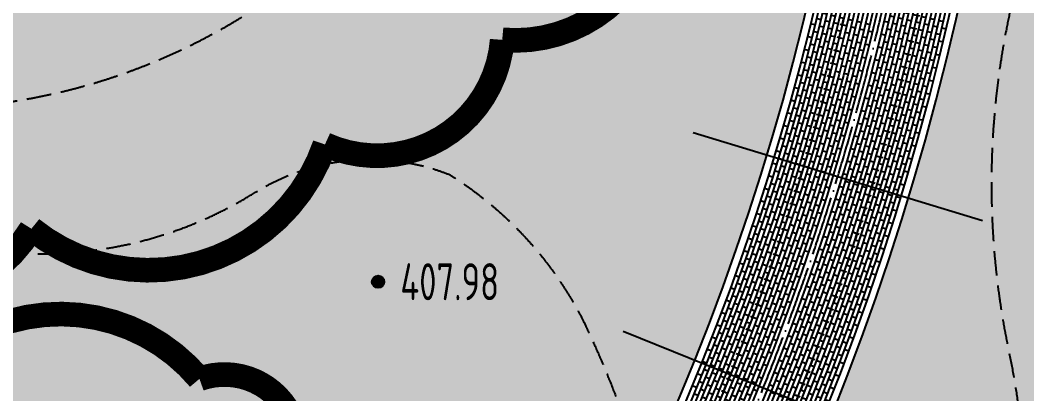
# Model space of a CAD drawing. Header units: millimetres. Extents: x 387826 to 388039216, y 3325062 to 3325368396.
# Drawn here: x 387732621 to 387753055, y 3324895504 to 3324903085 of the extents above; entities that cross this region are included whole.
import ezdxf
from ezdxf.enums import TextEntityAlignment as Align

# ---------------------------------------------------------------- set-up
doc = ezdxf.new("R2010")
doc.units = ezdxf.units.MM
doc.header["$LTSCALE"] = 1000
doc.header["$MEASUREMENT"] = 0
doc.linetypes.add('ACAD_ISO04W100', pattern=[30, 24, -3, 0, -3])
doc.linetypes.add('DASH', pattern=[0.35, 0.25, -0.1])
for name, color, linetype in [('0 Plan-Green C1', 60, 'DASH'), ('0 Plan-Green C2', 75, 'DASH'), ('0 Plan-Green Hatch', 76, 'Continuous'), ('0 Plan-Hatch 1', 8, 'Continuous'), ('0 Plan-Pavedivide', 15, 'Continuous'), ('0 Plan-Road 2', 40, 'Continuous'), ('0 Plan-Wall 1', 32, 'Continuous'), ('0-SITE', 7, 'Continuous'), ('000-Earth-MSCQ（不打印）$0$0-SITE', 7, 'Continuous'), ('000-Earth-MSCQ（不打印）$0$GCD', 251, 'Continuous'), ('000-古城墙保护(不打印)$0$0-文物遗址', 8, 'Continuous'), ('0NT-Center', 1, 'ACAD_ISO04W100')]:
    doc.layers.add(name, color=color, linetype=linetype)
doc.layers.add('0-调整', color=7, linetype='Continuous', plot=False)
doc.layers.add('0NT-辅助线（不打印）', color=157, linetype='Continuous', plot=False)
doc.styles.add('000-Earth-MSCQ（不打印）$0$HZ', font='gbenor.shx', dxfattribs={"width": 0.8, "bigfont": 'hztxt.shx'})
pattern_1 = [(90, (387910883.5935059, 3325096422.695915), (-798.2363799999999, 798.23638), [211.664528, -1384.80812]), (45, (387910883.5935059, 3325096422.695915), (-798.2369240652082, 798.2369240652083), [211.664528, -917.2129199999998]), (135, (387910883.5935059, 3325096422.695915), (-798.2369240652083, -798.2369240652082), [211.664528, -917.2129199999998])]

# ---------------------------------------------------------------- blocks, each defined once
blk = doc.blocks.new('GZF')
at = {"layer": '0 Plan-Hatch 1', "ltscale": 10}
for p, q in [((0, 630.0000009536743), (0, 540.0000004768372)), ((-135, 540.0000009536743), (-135, 450.0000004768372)), ((0, 450.0000009536743), (0, 360.0000004768372)), ((-135, 360.0000009536743), (-135, 270.0000004768372)), ((0, 270.0000009536743), (0, 180.0000004768372)), ((-135, 180.0000009536743), (-135, 90.00000047683716)), ((-135, 9.5367431640625e-07), (-135, -89.99999952316284)), ((0, 90.00000095367432), (0, 4.76837158203125e-07)), ((-135, -179.9999990463257), (-135, -269.9999995231628)), ((-135, -359.9999990463257), (-135, -449.9999995231628)), ((0, -269.9999990463257), (0, -359.9999995231628)), ((-135, -539.9999990463257), (-135, -629.9999995231628)), ((0, -449.9999990463257), (0, -539.9999995231628))]:
    blk.add_line(p, q, dxfattribs=at)
at = {"layer": '0NT-辅助线（不打印）', "ltscale": 10}
for p, q in [((0, 4.76837158203125e-07), (-135.0000000596046, 4.291534423828125e-06)), ((0, 44.99999952316284), (0, -45)), ((0, -89.99999904632568), (0, -179.9999995231628))]:
    blk.add_line(p, q, dxfattribs=at)
blk.add_circle((0, 9.5367431640625e-07), 9.101957738399506, dxfattribs=at)
blk = doc.blocks.new('2000')
at = {"layer": '0NT-辅助线（不打印）', "ltscale": 10}
blk.add_line((0, 3068.412932872772), (0, -3068.412932872772), dxfattribs=at)
blk = doc.blocks.new('000-Earth-MSCQ（不打印）$0$gc200')
h = blk.add_hatch(color=256)
edge = h.paths.add_edge_path()
edge.add_arc((0, -5.551115123125783e-17), 0.2500000000000001, 0, 360)
blk.add_circle((0, -5.551115123125783e-17), 0.2500000000000001)
blk = doc.blocks.new('000-古城墙保护(不打印)')
at = {"layer": '000-古城墙保护(不打印)$0$0-文物遗址', "ltscale": 2}
blk.add_open_spline([(387646899.8155807, 3324840662.603934), (387647849.9607149, 3324841535.409628), (387650145.3027255, 3324843292.36125), (387654950.2025678, 3324845513.25198), (387659367.7926607, 3324851011.138705), (387663389.8350258, 3324858187.882661), (387669242.3289561, 3324865381.960462), (387672427.8172132, 3324872866.707218), (387674609.2540131, 3324881390.606682), (387680663.3751831, 3324889791.733888), (387684860.6420305, 3324900745.097849), (387689232.4300385, 3324910992.722326), (387694325.6712301, 3324920483.46647), (387698148.521163, 3324928309.253953), (387704181.3697521, 3324939163.262283), (387705018.7730799, 3324950270.696156), (387712498.9580179, 3324957992.794462), (387715218.2473713, 3324965799.686612), (387720096.5908015, 3324968384.490991), (387725143.8900183, 3324975413.511773), (387727037.4112195, 3324976159.514064), (387729304.3074499, 3324976971.611911), (387731596.3178003, 3324980020.060601), (387734785.1976007, 3324983788.089304)], degree=3, knots=[24698.46369935245, 24698.46369935245, 24698.46369935245, 24698.46369935245, 28547.78922773191, 33300.36949613615, 40390.19973763682, 49093.72769327492, 58113.34272857198, 67998.38427460843, 73225.63694582375, 84378.33605128081, 98485.83122873971, 108342.3786954613, 117791.6906893334, 130756.2383913628, 136705.9672843929, 152646.9995846381, 166198.4240618358, 176287.1744813256, 180384.4602466323, 183701.6680936147, 187734.3654258164, 190209.1275445285, 191802.2969576465, 191802.2969576465, 191802.2969576465, 191802.2969576465], dxfattribs=at)
at = {"layer": '000-古城墙保护(不打印)$0$0-文物遗址'}
for points, knots in [([(387737197.1285747, 3324981403.415055), (387736096.0427806, 3324979854.623392), (387734994.9161226, 3324978305.774215), (387733477.5577232, 3324976159.452425), (387733057.9827518, 3324975564.681698), (387731801.6481757, 3324973778.453018), (387730967.2788861, 3324972585.078576), (387729892.9296446, 3324971034.148538), (387729648.4172458, 3324970680.198669), (387729160.3491914, 3324969971.545458), (387728916.7924557, 3324969616.845214), (387728187.6684797, 3324968551.577522), (387727703.6474695, 3324967839.843114), (387726258.6842515, 3324965699.60363), (387725304.8418364, 3324964266.062308), (387722479.0335895, 3324959942.345523), (387720642.7863438, 3324957029.07731), (387718565.0062456, 3324953562.089524), (387718258.3690078, 3324953045.846024), (387717344.9016046, 3324951493.459837), (387716744.5157421, 3324950453.661462), (387715929.4988618, 3324949012.45878), (387715706.7998487, 3324948615.5142), (387715042.9016787, 3324947422.379854), (387714605.9012473, 3324946623.888694), (387713743.8217769, 3324945020.483297), (387713318.7405089, 3324944215.591985), (387712060.6000639, 3324941791.922987), (387711244.6442383, 3324940164.150267), (387708859.0139924, 3324935249.417005), (387707351.5765786, 3324931931.041672), (387705649.0821437, 3324927975.16632), (387705389.7021271, 3324927366.404742), (387704936.1741744, 3324926291.721795), (387704741.1506999, 3324925826.179573), (387704418.5123076, 3324925050.517639), (387704290.2414992, 3324924740.67449), (387704049.4087902, 3324924156.238155), (387703936.7372431, 3324923881.690023), (387703588.9594018, 3324923030.849317), (387703355.1671539, 3324922454.038587), (387702657.6515939, 3324920722.135781), (387702197.7893851, 3324919565.573121), (387700732.057672, 3324915862.894021), (387699733.2402807, 3324913314.916289), (387697682.8976924, 3324908245.691806), (387696631.3727324, 3324905724.445703), (387695385.8999711, 3324902935.86764), (387695252.6487555, 3324902639.882738), (387695042.0861625, 3324902176.097783), (387694965.4017933, 3324902008.003693), (387694811.416937, 3324901672.097452), (387694734.1191186, 3324901504.28469), (387694501.330532, 3324901001.257626), (387694344.9446319, 3324900666.454545), (387693872.3747299, 3324899663.611354), (387693552.7785212, 3324898997.1373), (387692581.6878713, 3324897003.348752), (387691917.8913274, 3324895681.667883), (387689691.0672321, 3324891350.986928), (387688073.6011322, 3324888366.761915), (387684790.6326197, 3324882419.062478), (387683125.1304827, 3324879455.588455), (387681241.4699884, 3324876053.47428), (387681004.4719652, 3324875624.499768), (387680615.9174366, 3324874919.189661), (387680464.0502294, 3324874643.010059), (387680143.3686507, 3324874058.588551), (387679974.6257988, 3324873750.313607), (387679637.7624104, 3324873133.472393), (387679469.6391446, 3324872824.905679), (387678966.1256262, 3324871898.803033), (387678631.591652, 3324871280.864596), (387677630.8628182, 3324869425.725761), (387676967.5410358, 3324868187.201847), (387674984.6522201, 3324864468.627708), (387673672.1615222, 3324861985.575195), (387670088.9604058, 3324855224.444933), (387667813.6277949, 3324850950.53183), (387665264.2276769, 3324846340.527356), (387665057.0287449, 3324845967.096959), (387664433.7340483, 3324844847.74894), (387664015.9403817, 3324844102.774489), (387663432.2971889, 3324843070.481988), (387663268.6519265, 3324842781.949813), (387662833.5749711, 3324842017.360954), (387662561.4328105, 3324841541.694526), (387662178.4184651, 3324840876.126625), (387662068.5575572, 3324840685.672148), (387661848.4548826, 3324840304.962278), (387661738.2155733, 3324840114.706697), (387661406.983139, 3324839544.211227), (387661185.4755068, 3324839164.24261), (387660519.2898974, 3324838025.207472), (387660072.9491917, 3324837267.011679), (387659161.3501892, 3324835723.708179), (387658696.0040777, 3324834938.644979), (387658230.5838907, 3324834153.577537)], [0, 0, 0, 0, 5702.245479939245, 5702.245479939245, 7885.781478183323, 7885.781478183323, 12252.85347467148, 12252.85347467148, 13542.57060277555, 13542.57060277555, 14832.28773087962, 14832.28773087962, 17411.72198708776, 17411.72198708776, 22570.59049950404, 22570.59049950404, 32888.32752433659, 32888.32752433659, 34688.62051796382, 34688.62051796382, 38289.20650521827, 38289.20650521827, 39654.30530144276, 39654.30530144276, 42384.50289389175, 42384.50289389175, 45114.70048634074, 45114.70048634074, 50575.09567123871, 50575.09567123871, 61495.88604103465, 61495.88604103465, 63478.34665138404, 63478.34665138404, 64990.43751087733, 64990.43751087733, 65995.03634065215, 65995.03634065215, 66884.06714237704, 66884.06714237704, 68748.62421062514, 68748.62421062514, 72477.73834712135, 72477.73834712135, 80682.19936863326, 80682.19936863326, 88886.66039014516, 88886.66039014516, 89862.41942877932, 89862.41942877932, 90417.86075234684, 90417.86075234684, 90973.30207591435, 90973.30207591435, 92084.18472304937, 92084.18472304937, 94305.95001731942, 94305.95001731942, 98749.48060585953, 98749.48060585953, 108930.3375710443, 108930.3375710443, 119111.1945362291, 119111.1945362291, 120579.3181833468, 120579.3181833468, 121523.5538401964, 121523.5538401964, 122576.4952181892, 122576.4952181892, 123629.436596182, 123629.436596182, 125735.3193521676, 125735.3193521676, 129947.0848641388, 129947.0848641388, 138370.6158880811, 138370.6158880811, 152903.0841010717, 152903.0841010717, 154185.1334196633, 154185.1334196633, 156749.2320568466, 156749.2320568466, 157744.9728730399, 157744.9728730399, 159389.9369822803, 159389.9369822803, 160049.8649448918, 160049.8649448918, 160709.7929075034, 160709.7929075034, 162029.6488327265, 162029.6488327265, 164669.3606831728, 164669.3606831728, 167406.946974139, 167406.946974139, 167406.946974139, 167406.946974139]), ([(387737262.330511, 3324981357.060902), (387734721.0161395, 3324977782.437986), (387726546.6739347, 3324966284.372334), (387714433.9447264, 3324947503.892808), (387703783.5358794, 3324924094.444627), (387694663.0818708, 3324899201.65144), (387678914.9642586, 3324872463.379442), (387667385.2491224, 3324849444.440826), (387659620.0887402, 3324836340.50948), (387658299.3995878, 3324834112.780479)], [0, 0, 0, 0, 13160.82587816235, 42332.863815025, 66846.07850587695, 90167.89617001449, 121717.6302068458, 159638.727540277, 167406.9472222461, 167406.9472222461, 167406.9472222461, 167406.9472222461])]:
    blk.add_open_spline(points, degree=3, knots=knots, dxfattribs=at)
blk = doc.blocks.new('000-Earth-MSCQ（不打印）')
at = {"layer": '000-Earth-MSCQ（不打印）$0$0-SITE', "ltscale": 10}
blk.add_blockref('000-古城墙保护(不打印)', (0, 0), dxfattribs=at)
at = {"layer": '000-Earth-MSCQ（不打印）$0$GCD', "linetype": 'Continuous'}
ref = blk.add_blockref('000-Earth-MSCQ（不打印）$0$gc200', (387739888.1, 3324897778.1), dxfattribs=dict(at, xscale=500, yscale=500, zscale=500))
ref.add_attrib('height', '407.98', dxfattribs={"linetype": 'Continuous', "height": 750, "style": '000-Earth-MSCQ（不打印）$0$HZ', "width": 0.8}).set_placement((387740338.1, 3324897778.1), align=Align.MIDDLE_LEFT)

msp = doc.modelspace()

# ---------------------------------------------------------------- hatches: boundary and pattern name
at = {"layer": '0 Plan-Green Hatch', "ltscale": 10}
h = msp.add_hatch(dxfattribs=at)
h.set_pattern_fill('GRASS', color=256, scale=400, double=1)
h.set_pattern_definition(pattern_1)
edge = h.paths.add_edge_path()
edge.add_line((387622439.0599667, 3324854050.936299), (387623173.6833379, 3324853939.656582))
edge.add_line((387623173.6833379, 3324853939.656582), (387635096.1587876, 3324877614.537973))
edge.add_line((387635096.1587876, 3324877614.537973), (387637326.4545873, 3324880090.89868))
edge.add_line((387637326.4545873, 3324880090.89868), (387648092.625536, 3324901769.250156))
edge.add_line((387648092.625536, 3324901769.250156), (387653675.5063087, 3324913098.933503))
edge.add_line((387653675.5063087, 3324913098.933503), (387659029.9602896, 3324926312.71594))
edge.add_line((387659029.9602896, 3324926312.71594), (387666293.4541628, 3324933025.957657))
edge.add_line((387666293.4541628, 3324933025.957657), (387674562.7421811, 3324955273.126987))
edge.add_line((387674562.7421811, 3324955273.126987), (387674698.8546848, 3324955833.61237))
edge.add_line((387674698.8546848, 3324955833.61237), (387679274.3591145, 3324966056.084505))
edge.add_line((387679274.3591145, 3324966056.084505), (387692670.727551, 3324988471.826824))
edge.add_line((387692670.727551, 3324988471.826824), (387687672.3361686, 3324991569.787791))
edge.add_line((387687672.3361686, 3324991569.787791), (387699107.2769016, 3325013209.461398))
edge.add_line((387699107.2769016, 3325013209.461398), (387703730.9022322, 3325018962.653418))
edge.add_line((387703730.9022322, 3325018962.653418), (387707660.8433574, 3325021085.874216))
edge.add_line((387707660.8433574, 3325021085.874216), (387708978.7375107, 3325021533.479846))
edge.add_line((387708978.7375107, 3325021533.479846), (387713125.3676936, 3325024321.017564))
edge.add_line((387713125.3676936, 3325024321.017564), (387719878.4443215, 3325030249.513507))
edge.add_line((387719878.4443215, 3325030249.513507), (387727149.4825557, 3325038560.592924))
edge.add_line((387727149.4825557, 3325038560.592924), (387731947.0142126, 3325045521.987648))
edge.add_line((387731947.0142126, 3325045521.987648), (387732792.6573083, 3325048405.001884))
edge.add_line((387732792.6573083, 3325048405.001884), (387736658.1743807, 3325052379.78923))
edge.add_line((387736658.1743807, 3325052379.78923), (387738724.4244739, 3325053061.984234))
edge.add_line((387738724.4244739, 3325053061.984234), (387755596.1018205, 3325073700.059758))
edge.add_line((387755596.1018205, 3325073700.059758), (387757359.0947688, 3325075809.7136))
edge.add_line((387757359.0947688, 3325075809.7136), (387765030.6402072, 3325091176.180011))
edge.add_line((387765030.6402072, 3325091176.180011), (387763567.2492012, 3325091306.558766))
edge.add_line((387763567.2492012, 3325091306.558766), (387764643.4762778, 3325092870.663066))
edge.add_line((387764643.4762778, 3325092870.663066), (387763677.4327329, 3325093513.918848))
edge.add_line((387763677.4327329, 3325093513.918848), (387760351.9995351, 3325088519.772871))
edge.add_line((387760351.9995351, 3325088519.772871), (387757854.926546, 3325090182.48947))
edge.add_line((387757854.926546, 3325090182.48947), (387746044.347819, 3325072445.325399))
edge.add_arc((387645329.0706022, 3325139508.228231), 121000.0000046023, 309.74241311210085, 326.34169422267865, ccw=False)
edge.add_arc((387645329.2748908, 3325139507.932482), 120999.6419855282, 304.961169591263, 309.74242826514626, ccw=False)
edge.add_arc((387763683.9662794, 3324966246.727285), 88844.09917226598, 123.4868483728974, 149.7895362449835)
edge.add_arc((387680669.4993267, 3325002504.157055), 10499.99999996763, -109.5936893519368, 53.55920835511489, ccw=False)
edge.add_line((387677148.3473426, 3324992612.165916), (387673651.3536385, 3324985981.462848))
edge.add_line((387673651.3536385, 3324985981.462848), (387646879.8653454, 3324935219.63581))
edge.add_arc((387620344.1212687, 3324949214.430786), 30000.00000171048, 286.5819363186826, 332.19309994883685, ccw=False)
edge.add_arc((387637327.6832241, 3324892178.531931), 29510.79847056292, 106.5819363209107, 159.4825744767803)
edge.add_line((387609688.883474, 3324902521.837725), (387600522.3601472, 3324902521.837726))
edge.add_arc((387629038.2827542, 3324896341.687208), 29177.93862749183, 167.771613600219, 206.6177727609841)
edge.add_line((387602952.7591405, 3324883268.907842), (387599368.7798252, 3324882693.003032))
edge.add_arc((387581780.5333471, 3324878865.002812), 17999.99999596056, -22.8216057335012, 12.27867238597372, ccw=False)
edge.add_line((387598371.4385754, 3324871883.465477), (387617732.5046101, 3324862101.924585))
edge.add_line((387617732.5046101, 3324862101.924585), (387620049.8063839, 3324854469.025551))
edge.add_line((387620049.8063839, 3324854469.025551), (387622439.0599667, 3324854050.936299))
h = msp.add_hatch(dxfattribs=at)
h.set_pattern_fill('GRASS', color=256, scale=400, double=1)
h.set_pattern_definition(pattern_1)
edge = h.paths.add_edge_path()
edge.add_arc((387840038.5234647, 3324935119.458438), 91500.00000411335, 156.4579151047998, 188.1297494474422)
edge.add_arc((387699465.5716684, 3324915038.491694), 50500.00000310002, -50.13602028377028, 8.129749447027223, ccw=False)
edge.add_arc((387721258.4567825, 3324888941.170785), 16499.99999966729, 240.0784554861272, 309.86397971530346, ccw=False)
edge.add_arc((387703688.2609555, 3324858412.23413), 18723.96563009923, 60.07845548631974, 79.10547615602194)
edge.add_arc((387705049.3309466, 3324858201.848883), 18723.96562107236, 83.3207955030254, 134.5558435626539)
edge.add_arc((387711854.8343424, 3324851201.61362), 28486.93864295507, 134.4311089194858, 172.1408235425785)
edge.add_arc((387711706.683251, 3324850381.290263), 28464.53676275132, 170.4641020136959, 199.1369244882563)
edge.add_arc((387669563.2355466, 3324843477.829796), 15443.97045813427, 331.9553121975997, 350.95489145949944, ccw=False)
edge.add_line((387683193.7929136, 3324836216.691499), (387675090.4239818, 3324823431.947542))
edge.add_line((387675090.4239818, 3324823431.947542), (387663784.2623623, 3324830598.144934))
edge.add_line((387663784.2623623, 3324830598.144934), (387672998.4584864, 3324848981.692798))
edge.add_line((387672998.4584864, 3324848981.692798), (387680524.2203788, 3324864605.262346))
edge.add_line((387680524.2203788, 3324864605.262346), (387687306.9526224, 3324878385.749562))
edge.add_line((387687306.9526224, 3324878385.749562), (387691319.5148339, 3324885026.904373))
edge.add_line((387691319.5148339, 3324885026.904373), (387696418.8773469, 3324893466.812367))
edge.add_line((387696418.8773469, 3324893466.812367), (387701724.0635336, 3324904562.441676))
edge.add_line((387701724.0635336, 3324904562.441676), (387705312.0802183, 3324912235.13137))
edge.add_line((387705312.0802183, 3324912235.13137), (387707630.6118227, 3324917818.980739))
edge.add_line((387707630.6118227, 3324917818.980739), (387710598.4634087, 3324924966.623744))
edge.add_line((387710598.4634087, 3324924966.623744), (387713321.0018278, 3324931523.465325))
edge.add_line((387713321.0018278, 3324931523.465325), (387715698.4499269, 3324937249.206583))
edge.add_line((387715698.4499269, 3324937249.206583), (387717023.6757951, 3324940440.822179))
edge.add_line((387717023.6757951, 3324940440.822179), (387723132.5387145, 3324950428.986609))
edge.add_line((387723132.5387145, 3324950428.986609), (387732014.7082485, 3324964951.586145))
edge.add_line((387732014.7082485, 3324964951.586145), (387740285.6465517, 3324978474.805254))
edge.add_line((387740285.6465517, 3324978474.805254), (387743109.7462746, 3324982741.461941))
edge.add_line((387743109.7462746, 3324982741.461941), (387756154.3486463, 3324971666.622703))
h = msp.add_hatch(dxfattribs=at)
h.set_pattern_fill('GRASS', color=256, scale=400, double=1)
h.set_pattern_definition(pattern_1)
edge = h.paths.add_edge_path()
edge.add_line((387682531.9229493, 3324819792.743382), (387689452.9832063, 3324822547.713953))
edge.add_line((387689452.9832063, 3324822547.713953), (387695138.1985209, 3324824969.769745))
edge.add_line((387695138.1985209, 3324824969.769745), (387698698.7044291, 3324826561.574389))
edge.add_line((387698698.7044291, 3324826561.574389), (387705276.2498888, 3324829658.304244))
edge.add_line((387705276.2498888, 3324829658.304244), (387710882.8390135, 3324832462.406137))
edge.add_line((387710882.8390135, 3324832462.406137), (387714650.3126289, 3324834434.449856))
edge.add_line((387714650.3126289, 3324834434.449856), (387719679.7795439, 3324837180.355547))
edge.add_line((387719679.7795439, 3324837180.355547), (387725719.4311197, 3324840654.537024))
edge.add_line((387725719.4311197, 3324840654.537024), (387730551.9630077, 3324843578.580258))
edge.add_line((387730551.9630077, 3324843578.580258), (387737454.4123996, 3324847987.43173))
edge.add_line((387737454.4123996, 3324847987.43173), (387740396.5964426, 3324849953.112617))
edge.add_line((387740396.5964426, 3324849953.112617), (387747023.2478004, 3324854578.476107))
edge.add_line((387747023.2478004, 3324854578.476107), (387758546.2336847, 3324863318.794779))
edge.add_line((387758546.2336847, 3324863318.794779), (387758546.2336847, 3324871791.598949))
edge.add_line((387758546.2336847, 3324871791.598949), (387766608.4358584, 3324878765.292309))
edge.add_line((387766608.4358584, 3324878765.292309), (387766053.2408546, 3324879407.146508))
edge.add_line((387766053.2408546, 3324879407.146508), (387771997.8986003, 3324884549.193228))
edge.add_line((387771997.8986003, 3324884549.193228), (387772553.0936036, 3324883907.339029))
edge.add_line((387772553.0936036, 3324883907.339029), (387772946.2336847, 3324884247.399761))
edge.add_line((387772946.2336847, 3324884247.399761), (387772946.2336847, 3324892223.607093))
edge.add_line((387772946.2336847, 3324892223.607093), (387756515.9619979, 3324892223.607093))
edge.add_line((387756515.9619979, 3324892223.607093), (387756515.961998, 3324901223.607093))
edge.add_line((387756515.961998, 3324901223.607093), (387758216.5309084, 3324901223.607091))
edge.add_line((387758216.5309084, 3324901223.607091), (387758215.961998, 3324904223.607093))
edge.add_line((387758215.961998, 3324904223.607093), (387757665.9678574, 3324904223.607093))
edge.add_line((387757665.9678574, 3324904223.607093), (387757665.9678574, 3324911073.607093))
edge.add_line((387757665.9678574, 3324911073.607093), (387766915.961998, 3324911073.607093))
edge.add_line((387766915.961998, 3324911073.607093), (387766915.961998, 3324904223.607093))
edge.add_line((387766915.961998, 3324904223.607093), (387765065.9619981, 3324904223.607093))
edge.add_line((387765065.9619981, 3324904223.607093), (387765065.9619981, 3324901223.607093))
edge.add_line((387765065.9619981, 3324901223.607093), (387768065.961998, 3324901223.607093))
edge.add_line((387768065.961998, 3324901223.607093), (387768065.961998, 3324895523.607093))
edge.add_line((387768065.961998, 3324895523.607093), (387772946.2336847, 3324895523.607092))
edge.add_line((387772946.2336847, 3324895523.607092), (387772946.2336847, 3324914010.667485))
edge.add_arc((387767037.9046711, 3324905177.80358), 10626.75098531642, 56.22131759937778, 103.2071422155415)
edge.add_arc((387762901.5421501, 3324920638.641783), 5392.925771493214, 220.3326845520224, 288.46913314693074, ccw=False)
edge.add_arc((387762687.6886906, 3324920624.583845), 5222.368197515867, 173.1830321235247, 221.7337936850347, ccw=False)
edge.add_line((387757502.2405485, 3324921244.468637), (387757632.7390357, 3324923352.788814))
edge.add_line((387757632.7390357, 3324923352.788814), (387757502.2405485, 3324925633.320515))
edge.add_arc((387753134.379736, 3324925111.172685), 4398.959699022897, 6.816967887569507, 46.28139355814159)
edge.add_line((387756174.5762423, 3324928290.488907), (387755057.1051541, 3324929276.127875))
edge.add_arc((387753461.9671991, 3324926388.954977), 3298.519734662517, 61.07973084081338, 121.5367589442542)
edge.add_line((387751736.6913583, 3324929200.299088), (387752748.4456902, 3324919853.607094))
edge.add_arc((387699465.5716705, 3324915038.491693), 53500.00000114058, -50.13602028513992, 5.163731182208892, ccw=False)
edge.add_arc((387721258.4567842, 3324888941.170766), 19499.99998385664, 240.0784554536076, 309.8639797475181, ccw=False)
edge.add_arc((387703688.2609708, 3324858412.234164), 15723.96559284523, 60.07845547272236, 78.70311574405002)
edge.add_arc((387705049.3309458, 3324858201.848884), 15723.96561972051, 83.72315599197182, 134.55584351953)
edge.add_arc((387711854.9059345, 3324851201.591338), 25487.01260980493, 134.4165066227745, 172.1407988371757)
edge.add_arc((387711728.837938, 3324850386.004377), 25487.01268535855, 170.285472902069, 199.1312741587151)
edge.add_arc((387674029.2089379, 3324841599.5669), 13627.15629226541, -30.855052572730813, 1.822912498285973, ccw=False)
edge.add_line((387685727.6797975, 3324834610.635068), (387677624.3108655, 3324821825.891111))
edge.add_line((387677624.3108655, 3324821825.891111), (387682531.9229493, 3324819792.743382))

# ---------------------------------------------------------------- linework, layer by layer
at = {"layer": '0 Plan-Green C1', "ltscale": 2, "flags": 128}
for points in [[(387722707.6307463, 3324896956.768739, -0.3283207440637497), (387729647.67001, 3324901322.691416, 0.172073227140247), (387737716.3204192, 3324903537.354655, -0.1600609204091402), (387742872.1488975, 3324905082.997331, 0.4878061314547447), (387747465.524012, 3324910656.676651, 0.0110577866435655), (387745850.8512625, 3324917239.720219, -3.640186760127286)], [(387752715.631605, 3324903270.420358, 0.1060291366540619), (387752685.7899142, 3324896384.857572, -0.1270424704745993), (387752313.4018489, 3324888259.100942, -0.0888623252351811), (387748213.8633372, 3324880302.951134, -0.005311600329702372), (387745069.2544568, 3324875703.212281, -0.1403507568421989), (387737334.7912765, 3324870011.636536, 0.1188528995112644), (387733088.6890844, 3324867759.957395, -0.2230169062722752), (387728090.6934586, 3324865952.563307, 0.2632911229389896), (387722903.6314864, 3324864344.06474, 0.1897679360968149), (387721537.2817941, 3324858847.020805, 4.617619611754606)]]:
    msp.add_lwpolyline(points, format="xyb", dxfattribs=at)
at = {"layer": '0 Plan-Green C2', "ltscale": 2, "flags": 128}
msp.add_lwpolyline([(387713366.4953073, 3324882384.628932, -0.3731861670915288), (387718373.1876697, 3324887000.157481, 0.3693559661053687), (387727189.4439011, 3324895018.49443, -0.4238561900452953), (387731759.0909927, 3324898448.291407, 0.1809871007547583), (387737397.3378927, 3324899592.128819, -0.237850138659061), (387741336.2555465, 3324899952.476821, -0.1386852611517327), (387744080.9683688, 3324896924.884844, -0.04733040381361019), (387745258.3628126, 3324893748.346566, 1.956157017771526)], format="xyb", dxfattribs=at)
at = {"layer": '0 Plan-Hatch 1', "ltscale": 10}
for points in [[(387685300.4594688, 3324854872.164409, -0.1660622221389862), (387693093.5088177, 3324870349.069067, -0.226374920655355), (387706967.6822242, 3324875137.219603, -0.08238997907277662), (387712190.0656607, 3324873184.372808, 0.3142702313048686), (387732911.2400792, 3324874986.779309, 0.2598551555088094), (387751121.1817011, 3324922417.539898, 0.2598551555088094)], [(387685389.6119416, 3324854859.84221, -0.166062222136576), (387693156.4967377, 3324870284.784373, -0.2263262745630819), (387706954.4230804, 3324875048.14609, -0.08232890779400234), (387712145.170459, 3324873106.370111, 0.314270231311119), (387732968.9272131, 3324874917.698237, 0.2598551555069973), (387751210.2772343, 3324922430.267271, 0.2598551555069973)], [(387685478.7644145, 3324854847.520011, -0.1660622221340332), (387693219.4846576, 3324870220.499678, -0.226279761714613), (387706941.3334218, 3324874959.052809, -0.08226463158398399), (387712100.2745109, 3324873028.367842, 0.3142702313096479), (387733026.6143409, 3324874848.617159, 0.2598551555075468), (387751299.3727676, 3324922442.994644, 0.2598551555075468)], [(387685567.9168873, 3324854835.197812, -0.1660622221315899), (387693282.4725776, 3324870156.214983, -0.2262287822268889), (387706927.9925835, 3324874869.987315, -0.08220343902441529), (387712055.3780925, 3324872950.365845, 0.3142702313088663), (387733084.3014616, 3324874779.536076, 0.2598551555093095), (387751388.4683003, 3324922455.722017, 0.2598551555093095)], [(387685657.0693602, 3324854822.875613, -0.1660622221290128), (387693345.4604974, 3324870091.930289, -0.2261761070340615), (387706914.5798666, 3324874780.929254, -0.08214266605841077), (387712010.4812794, 3324872872.364074, 0.3142702313016089), (387733141.9885745, 3324874710.454986, 0.2598551555100547), (387751477.5638332, 3324922468.44939, 0.2598551555100547)], [(387685746.2218331, 3324854810.553414, -0.1660622221265357), (387693408.4484174, 3324870027.645594, -0.2261144468637688), (387706900.6396655, 3324874691.929775, -0.08208926459974072), (387711965.5846853, 3324872794.362178, 0.3142702312949118), (387733199.67568, 3324874641.373889, 0.2598551555114296), (387751566.6593659, 3324922481.176764, 0.2598551555114296)], [(387685835.3743059, 3324854798.231215, -0.1660622221239236), (387693471.4363373, 3324869963.360899, -0.2260492997324109), (387706886.5241544, 3324874602.948998, -0.08203796820272602), (387711920.688523, 3324872716.360033, 0.3142702312936486), (387733257.3627791, 3324874572.292788, 0.2598551555120723), (387751655.7548988, 3324922493.904137, 0.2598551555120723)], [(387685924.5267788, 3324854785.909017, -0.1660622221214119), (387693534.4242573, 3324869899.076205, -0.22599028574069), (387706872.8339578, 3324874513.919581, -0.0819795611643423), (387711875.7922884, 3324872638.35793, 0.3142702312905535), (387733315.0498716, 3324874503.211681, 0.2598551555131278), (387751744.8504316, 3324922506.63151, 0.2598551555131278)], [(387686013.6792516, 3324854773.586818, -0.1660622221187642), (387693597.4121771, 3324869834.79151, -0.2259296513838682), (387706859.084258, 3324874424.89594, -0.08192142810001819), (387711830.8960527, 3324872560.355827, 0.3142702312857109), (387733372.7369578, 3324874434.130569, 0.2598551555137477), (387751833.9459646, 3324922519.358883, 0.2598551555137477)], [(387686102.8317245, 3324854761.264619, -0.1660622221162173), (387693660.4000971, 3324869770.506815, -0.2258783062682864), (387706845.9464911, 3324874335.803207, -0.08185311650643774), (387711785.9990612, 3324872482.354159, 0.3142702312778864), (387733430.4240359, 3324874365.049449, 0.2598551555122123), (387751923.0414973, 3324922532.086256, 0.2598551555122123)], [(387686191.9841973, 3324854748.94242, -0.166062222113533), (387693723.388017, 3324869706.222121, -0.2258065166041967), (387706831.5957884, 3324874246.844697, -0.0818030246949446), (387711741.1028144, 3324872404.352063, 0.314270231284083), (387733488.1111076, 3324874295.968325, 0.2598551555099042), (387752012.1370302, 3324922544.813629, 0.2598551555099042)], [(387686281.1366702, 3324854736.620221, -0.1660622221109501), (387693786.375937, 3324869641.937426, -0.2257439587302333), (387706817.8548122, 3324874157.817317, -0.0817427786010123), (387711696.2065558, 3324872326.349974, 0.3142702312845333), (387733545.798173, 3324874226.887196, 0.2598551555081848), (387752101.2325631, 3324922557.541002, 0.2598551555081848)], [(387686370.289143, 3324854724.298022, -0.1660622221082287), (387693849.3638569, 3324869577.652731, -0.2256884380966669), (387706804.58173, 3324874068.7372, -0.08167444041347335), (387711651.3096876, 3324872248.348235, 0.3142702312880693), (387733603.4852307, 3324874157.806059, 0.2598551555052855), (387752190.3280962, 3324922570.268375, 0.2598551555052855)], [(387749695.653177, 3324922213.901923, -0.2598551555050522), (387731988.2478635, 3324876092.07808, -0.3142702312785083), (387712908.3158239, 3324874432.458025, 0.08304978616469165), (387707191.1127868, 3324876561.463599, 0.2271286997003458), (387692085.8247785, 3324871377.744647, 0.165348300412523), (387683887.2053048, 3324855154.504173, 0.1086014956827206), (387684453.7273142, 3324843040.103711, 0.1086014956827206)], [(387749784.7487098, 3324922226.629296, -0.2598551555084653), (387732045.9349123, 3324876022.996936, -0.3142702312794212), (387712863.4225929, 3324874354.454193, 0.08300376072722658), (387707177.3519756, 3324876472.457894, 0.2270807071332429), (387692148.9444782, 3324871313.589339, -0.0005304280264870378), (387692148.6719561, 3324871313.321784, 0.1653603639403886), (387683976.1376191, 3324855140.619052, 0.1086134185731433), (387684540.6306412, 3324843063.50905, 0.1086134185731433)], [(387749873.8442426, 3324922239.356669, -0.2598551555056275), (387732103.6219612, 3324875953.915792, -0.3142702312791488), (387712818.5293619, 3324874276.450361, 0.08295728285589227), (387707163.5910724, 3324876383.451574, 0.2270322433570639), (387692212.0641775, 3324871249.434031, -0.0005304276018973967), (387692211.6553947, 3324871249.032699, 0.1653725049077038), (387684065.0699954, 3324855126.733924, 0.108625417993751), (387684627.5339679, 3324843086.914389, 0.108625417993751)], [(387749962.9397754, 3324922252.084043, -0.2598551555074427), (387732161.30901, 3324875884.834649, -0.3142702312792351), (387712773.6361309, 3324874198.446529, 0.08291034584200253), (387707149.8300757, 3324876294.44463, 0.2269833013877932), (387692275.1838771, 3324871185.278723, -0.0005304275625152128), (387692274.6388333, 3324871184.743614, 0.1653847240724843), (387684154.0024341, 3324855112.848787, 0.1086374946595473), (387684714.4372946, 3324843110.319728, 0.1086374946595473)], [(387750052.0353082, 3324922264.811416, -0.2598551555073571), (387732218.9960588, 3324875815.753505, -0.314270231278613), (387712728.7429, 3324874120.442697, 0.0828629428511582), (387707136.0689839, 3324876205.437052, 0.2269338741039726), (387692338.3035768, 3324871121.123415, -0.0005304277717331941), (387692337.6222718, 3324871120.454529, 0.1653970221989931), (387684242.9349359, 3324855098.96364, 0.1086496493196292), (387684801.3406215, 3324843133.725067, 0.1086496493196292)], [(387750141.1308411, 3324922277.538789, -0.2598551555047914), (387732276.6831076, 3324875746.672362, -0.3142702312787011), (387712683.849669, 3324874042.438865, 0.08281506690439801), (387707122.307796, 3324876116.428832, 0.2268839542640146), (387692401.4232764, 3324871056.968107, -0.0005304277368635269), (387692400.6057104, 3324871056.165444, 0.1654094000525474), (387684331.8675013, 3324855085.078484, 0.1086618827358382), (387684888.2439481, 3324843157.130405, 0.1086618827358382)], [(387750230.2263739, 3324922290.266162, -0.2598551555057377), (387732334.3701565, 3324875677.591218, -0.3142702312792391), (387712638.9564381, 3324873964.435032, 0.0827667108888475), (387707108.5465102, 3324876027.419959, 0.2268335344558723), (387692464.542976, 3324870992.812799, -0.0005304278445199885), (387692463.589149, 3324870991.876359, 0.1654218583878627), (387684420.8001313, 3324855071.19332, 0.1086741956835507), (387684975.1472747, 3324843180.535745, 0.1086741956835507)], [(387750319.3219067, 3324922302.993536, -0.2598551555065149), (387732392.0572053, 3324875608.510075, -0.3142702312801198), (387712594.0632071, 3324873886.431201, 0.08271786754241227), (387707094.7851252, 3324875938.410424, 0.2267826071353216), (387692527.6626756, 3324870928.657491, -0.0005304279252623511), (387692526.5725876, 3324870927.587273, 0.1654343980289252), (387684509.7328259, 3324855057.308146, 0.1086865889230783), (387685062.0506012, 3324843203.941083, 0.1086865889230783)], [(387750408.4174395, 3324922315.720909, -0.2598551555063047), (387732449.7442541, 3324875539.428931, -0.3142702312790598), (387712549.1699761, 3324873808.427369, 0.0826685294603862), (387707081.0236394, 3324875849.400216, 0.2267311645939928), (387692590.782375, 3324870864.502183, -0.00053042778185225), (387692589.5560262, 3324870863.298188, 0.1654470197440991), (387684598.6655863, 3324855043.422963, 0.1086990632641807), (387685148.9539276, 3324843227.346422, 0.1086990632641807)], [(387750497.5129724, 3324922328.448282, -0.2598551555055098), (387732507.4313029, 3324875470.347787, -0.3142702312795878), (387712504.2767452, 3324873730.423536, 0.08261868908624245), (387707067.2620512, 3324875760.389326, 0.2266791989694097), (387692653.9020746, 3324870800.346876, -0.0005304277599185431), (387692652.5394648, 3324870799.009103, 0.1654597243574729), (387684687.5984129, 3324855029.537771, 0.1087116194987264), (387685235.857254, 3324843250.751761, 0.1087116194987264)], [(387750586.6085052, 3324922341.175656, -0.2598551555080139), (387732565.1183518, 3324875401.266644, -0.3142702312785413), (387712459.3835142, 3324873652.419704, 0.08256833870530772), (387707053.5003592, 3324875671.377742, 0.2266267022450531), (387692717.0217742, 3324870736.191568, -0.0005304278263312919), (387692715.5229033, 3324870734.720018, 0.1654725126846827), (387684776.5313063, 3324855015.652569, 0.1087242584239896), (387685322.7605803, 3324843274.1571, 0.1087242584239896)], [(387750675.704038, 3324922353.903029, -0.2598551555065402), (387732622.8054006, 3324875332.1855, -0.3142702312794076), (387712414.4902833, 3324873574.415873, 0.08251747045291254), (387707039.7385617, 3324875582.365454, 0.2265736662295429), (387692780.1414738, 3324870672.03626, -0.000530427804346614), (387692778.5063419, 3324870670.430933, 0.1654853855530233), (387684865.4642674, 3324855001.767359, 0.1087369808733996), (387685409.6639068, 3324843297.562438, 0.1087369808733996)], [(387750764.7995709, 3324922366.630403, -0.2598551555071348), (387732680.4924494, 3324875263.104357, -0.3142702312799257), (387712369.5970523, 3324873496.41204, 0.082466076285218), (387707025.9766572, 3324875493.352451, 0.2265200825743573), (387692843.2611734, 3324870607.880952, -0.0005304277948323877), (387692841.4897805, 3324870606.141848, 0.1654983438108674), (387684954.3972966, 3324854987.882138, 0.1087497876766056), (387685496.5672327, 3324843320.967777, 0.1087497876766056)]]:
    msp.add_lwpolyline(points, format="xyb", dxfattribs=at)
at = {"layer": '0 Plan-Pavedivide', "ltscale": 10}
for points in [[(387686973.9273433, 3324843718.859496, -0.1085822766819988), (387686459.4416159, 3324854711.975823, -0.1660622221056101), (387693912.3517768, 3324869513.368037, -0.2256332164186265), (387706791.3648092, 3324873979.650131, -0.0816044197613491), (387711606.4121257, 3324872170.346896, 0.3142702312899261), (387733661.1722796, 3324874088.724916, 0.2598551555038979), (387752279.4236289, 3324922582.995749)], [(387749606.5576441, 3324922201.17455, -0.259855155506948), (387731930.5608147, 3324876161.159223, -0.314270231280901), (387712953.2090548, 3324874510.461857, 0.08310435699302472), (387707204.2218246, 3324876650.594407, 0.2271668601331374), (387692022.705079, 3324871441.899954, 0.1653437986100161), (387683798.1576788, 3324855167.571921, 0.1085822766990976), (387684366.8272329, 3324843016.699246, 0.1085822766990976)]]:
    msp.add_lwpolyline(points, format="xyb", dxfattribs=at)
for radius in [51910, 52090]:
    msp.add_arc((387699465.5716717, 3324915038.491693), radius, 309.8639797142327, 8.129749448324631, dxfattribs=at)
at = {"layer": '0 Plan-Road 2', "ltscale": 10}
for radius in [53500, 50500]:
    msp.add_arc((387699465.5716717, 3324915038.491693), radius, 309.8639797142327, 8.129749448324631, dxfattribs=at)
at = {"layer": '0-调整', "color": 2, "ltscale": 10, "const_width": 500}
for points in [[(387737864.5241029, 3324919070.968876, 0.52056705), (387733204.6539614, 3324918599.44068, 0.52056705), (387728308.9767051, 3324916300.636616, 0.52056705), (387723000.2541944, 3324913176.687954, 0.52056705), (387719343.2022966, 3324908932.81521, 0.52056705), (387718694.3499274, 3324905101.574255, 0.52056705), (387720110.0858244, 3324901506.037907, 0.52056705), (387723118.2853531, 3324898853.617441, 0.52056705), (387727483.1413987, 3324898558.897446, 0.52056705), (387732850.815688, 3324898853.617441, 0.52056705), (387738808.2629666, 3324900562.981515, 0.52056705), (387742406.3630858, 3324902684.917887, 0.52056705), (387745532.4661717, 3324906398.306539, 0.52056705), (387747420.0715006, 3324910583.223386, 0.52056705), (387747891.9409325, 3324914119.803837, 0.52056705), (387745886.4320463, 3324918186.80889, 0.52056705), (387743880.9231602, 3324919601.452969, 0.52056705), (387737864.5241028, 3324919070.968876)], [(387730244.273186, 3324895277.186206, 0.52056705), (387725584.4030445, 3324894805.65801, 0.52056705), (387720688.7257883, 3324892506.853946, 0.52056705), (387715380.0032776, 3324889382.905284, 0.52056705), (387711722.9513798, 3324885139.03254, 0.52056705), (387711074.0990106, 3324881307.791585, 0.52056705), (387712489.8349075, 3324877712.255237, 0.52056705), (387715498.0344362, 3324875059.834771, 0.52056705), (387719862.8904818, 3324874765.114776, 0.52056705), (387725230.5647712, 3324875059.834771, 0.52056705), (387731188.0120498, 3324876769.198845, 0.52056705), (387734786.112169, 3324878891.135217, 0.52056705), (387737912.2152549, 3324882604.523869, 0.52056705), (387739799.8205838, 3324886789.440716, 0.52056705), (387740271.6900157, 3324890326.021167, 0.52056705), (387738266.1811295, 3324894393.02622, 0.52056705), (387736260.6722434, 3324895807.670299, 0.52056705), (387730244.273186, 3324895277.186206)]]:
    msp.add_lwpolyline(points, format="xyb", dxfattribs=at)
at = {"layer": '0NT-Center', "ltscale": 0.05}
msp.add_arc((387699465.5716717, 3324915038.491693), 52000, 309.8639797142327, 8.129749448324631, dxfattribs=at)

# ---------------------------------------------------------------- block references
at = {"layer": '0 Plan-Pavedivide'}
for p, rotation in [((387749217.3424234, 3324899913.634442), 73.09039195792177), ((387747707.1375766, 3324895628.408776), 68.08252046154944)]:
    msp.add_blockref('2000', p, dxfattribs=dict(at, rotation=rotation))
at = {"layer": '0 Plan-Wall 1'}
for p, rotation in [((387749309.6665795, 3324902988.404438), 256.409196528921), ((387750834.8735284, 3324903181.290331), 77.00247411413692), ((387749245.5297269, 3324902726.133022), 256.107522182809), ((387750773.474696, 3324902918.36444), 76.70903973602594), ((387750710.730127, 3324902655.756444), 76.41560535791501), ((387749180.0128556, 3324902464.202934), 255.805847836697), ((387749113.1177816, 3324902202.621435), 255.5041734905851), ((387750646.6414672, 3324902393.47323), 76.12217097980404), ((387749044.8463596, 3324901941.395776), 255.2024991444731), ((387750581.2103975, 3324902131.521677), 75.82873660169305), ((387748975.2004821, 3324901680.533201), 254.9008247983611), ((387750514.4386342, 3324901869.908658), 75.53530222358208), ((387750446.3279285, 3324901608.641031), 75.24186784547109), ((387748904.18208, 3324901420.040939), 254.5991504522491), ((387748831.793122, 3324901159.926214), 254.2974761061371), ((387750376.8800668, 3324901347.725652), 74.94843346736016), ((387748758.0356149, 3324900900.196236), 253.9958017600252), ((387750306.0968708, 3324901087.169363), 74.65499908924919), ((387748682.9116035, 3324900640.858204), 253.6941274139132), ((387750233.980197, 3324900826.978998), 74.36156471113826), ((387750160.5319368, 3324900567.161382), 74.06813033302727), ((387748606.4231703, 3324900381.91931), 253.3924530678012), ((387748528.5724358, 3324900123.38673), 253.0907787216892), ((387750085.7540168, 3324900307.723329), 73.77469595491635), ((387748449.3615582, 3324899865.267632), 252.7891043755772), ((387750009.6483982, 3324900048.671644), 73.48126157680537), ((387748368.7927334, 3324899607.569173), 252.4874300294652), ((387749932.2170772, 3324899790.013121), 73.18782719869444), ((387749853.4620847, 3324899531.754546), 72.89439282058342), ((387748286.8681951, 3324899350.298495), 252.1857556833533), ((387748203.5902143, 3324899093.462732), 251.8840813372413), ((387749773.3854864, 3324899273.902691), 72.60095844247243), ((387748118.9610996, 3324898837.069002), 251.5824069911293), ((387749691.9893826, 3324899016.46432), 72.3075240643615), ((387748032.9831973, 3324898581.124414), 251.2807326450173), ((387749609.2759081, 3324898759.446185), 72.01408968625051), ((387749525.2472324, 3324898502.855027), 71.7206553081396), ((387747945.6588908, 3324898325.636065), 250.9790582989054), ((387747856.990601, 3324898070.611034), 250.6773839527933), ((387749439.9055595, 3324898246.697576), 71.42722093002861), ((387747766.9807859, 3324897816.056394), 250.3757096066814), ((387749353.2531278, 3324897990.980551), 71.13378655191768), ((387747675.6319408, 3324897561.979201), 250.0740352605694), ((387749265.29221, 3324897735.71066), 70.84035217380666), ((387749176.0251133, 3324897480.894596), 70.54691779569573), ((387747582.9465983, 3324897308.386498), 249.7723609144575), ((387747488.9273276, 3324897055.285316), 249.4706865683454), ((387749085.4541791, 3324897226.539045), 70.25348341758475), ((387747393.5767353, 3324896802.682672), 249.1690122222335), ((387748993.5817828, 3324896972.650677), 69.96004903947377), ((387747296.8974646, 3324896550.585567), 248.8673378761215), ((387748900.4103341, 3324896719.236151), 69.66661466136283), ((387747198.8921959, 3324896299.000991), 248.5656635300095), ((387748805.9422768, 3324896466.302114), 69.37318028325186), ((387748710.1800887, 3324896213.855201), 69.07974590514092), ((387747099.563646, 3324896047.935918), 248.2639891838975), ((387746998.9145684, 3324895797.397309), 247.9623148377856), ((387748613.1262814, 3324895961.902033), 68.78631152702995), ((387746896.9477536, 3324895547.392108), 247.6606404916736), ((387748514.7834007, 3324895710.449217), 68.49287714891902), ((387746793.6660281, 3324895297.927248), 247.3589661455616), ((387748415.1540259, 3324895459.50335), 68.19944277080799)]:
    msp.add_blockref('GZF', p, dxfattribs=dict(at, rotation=rotation))
at = {"layer": '0-SITE', "ltscale": 10}
msp.add_blockref('000-Earth-MSCQ（不打印）', (0, 0), dxfattribs=at)

doc.saveas('drawing.dxf')
